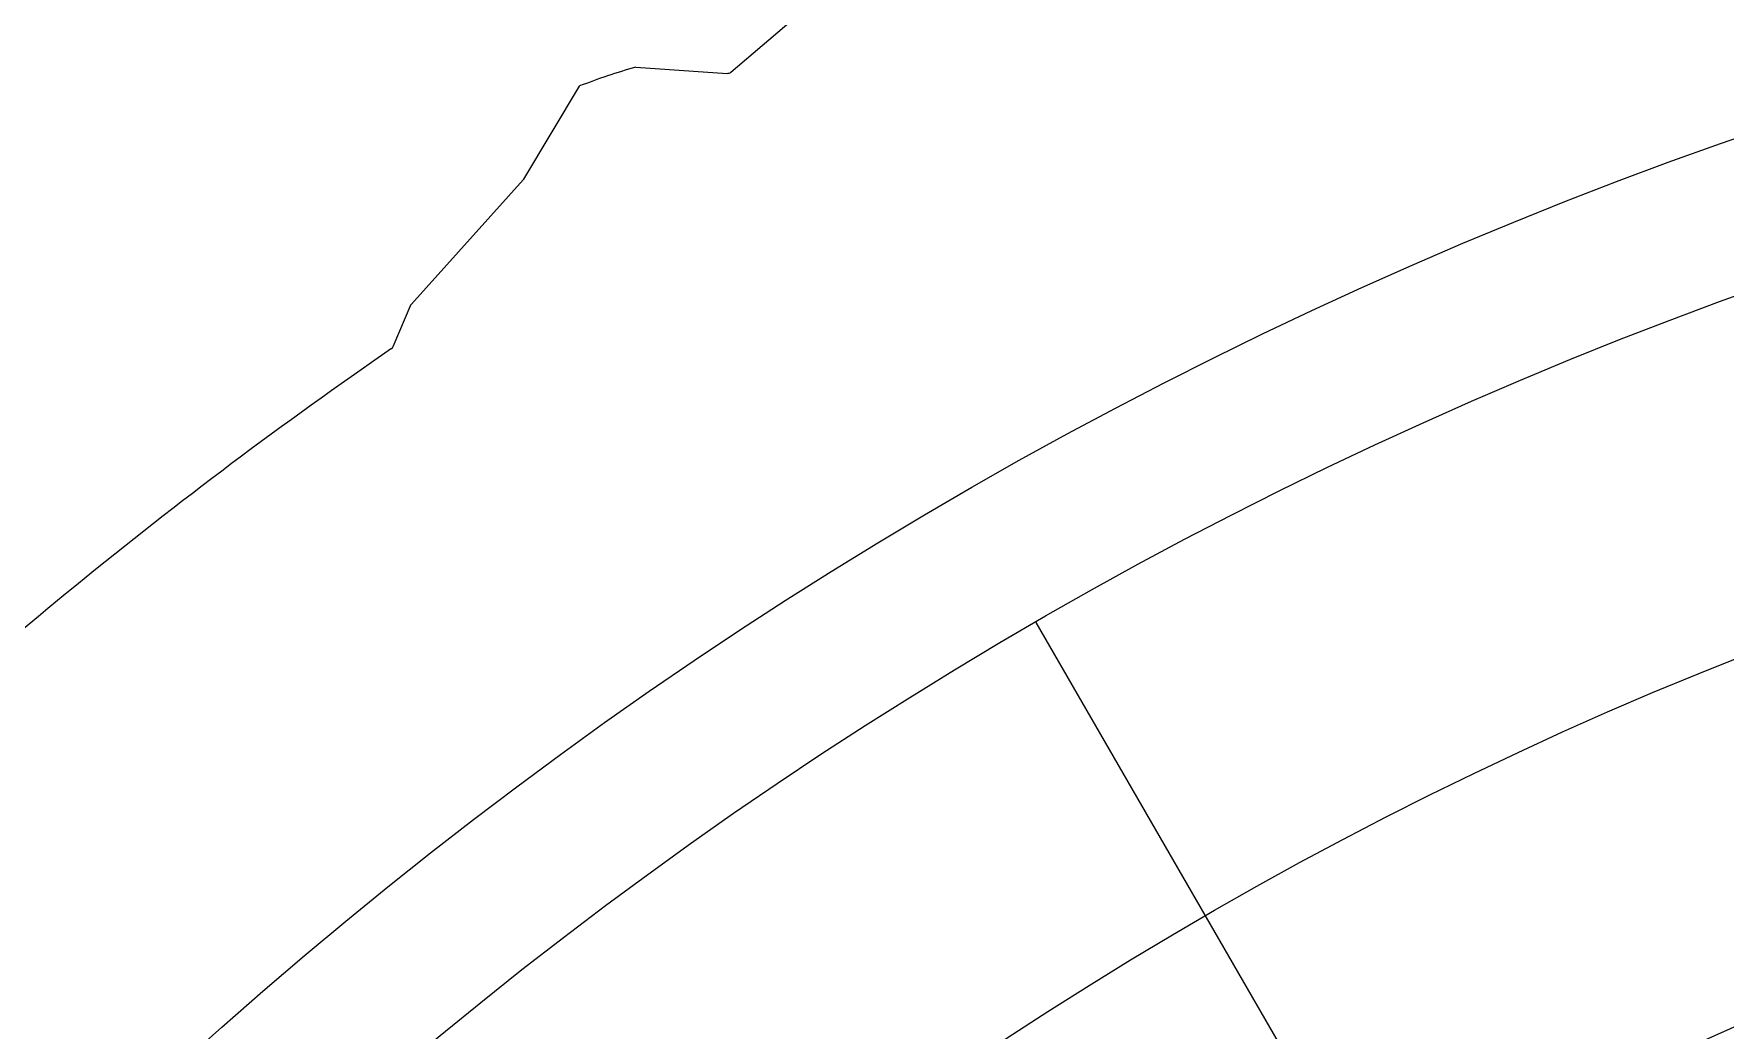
# Model space of a CAD drawing. Header units: millimetres. Extents: x -150 to 150, y -150 to 198.
# Drawn here: x -96.8 to -45.5, y 102.6 to 132.8 of the extents above; entities that cross this region are included whole.
import ezdxf

# ---------------------------------------------------------------- set-up
doc = ezdxf.new("R2010")
doc.units = ezdxf.units.MM
for name, color, linetype in [('CUT_OUTER', 1, 'Continuous'), ('ENGRAVE', 7, 'Continuous'), ('ENGRAVE_FINE', 8, 'Continuous'), ('GUIDE', 3, 'Continuous')]:
    doc.layers.add(name, color=color, linetype=linetype)

msp = doc.modelspace()

# ---------------------------------------------------------------- linework, layer by layer
at = {"layer": 'CUT_OUTER'}
for points in [[(-75.624, 131.6544), (-73.05, 133.8606)], [(-78.507, 131.8033), (-78.5034, 131.8033), (-75.7316, 131.6186)], [(-85.8656, 123.33), (-85.3156, 124.6147), (-85.3138, 124.6184), (-85.3113, 124.6216), (-81.9202, 128.3892), (-81.9111, 128.4004), (-81.9031, 128.4124), (-80.2115, 131.2317), (-80.2094, 131.2348)]]:
    msp.add_lwpolyline(points, dxfattribs=at)
for centre, radius, start, end in [((-73.7541, 114.7367), 17.716, 105.5621, 111.36919), ((-75.7216, 131.7682), 0.15, 266.18794, 310.60129), ((-3.4617, 3.3979), 145.4902, 124.520907, 133.934673), ((-86.0035, 123.389), 0.15, 307.56724, 336.82491)]:
    msp.add_arc(centre, radius, start, end, dxfattribs=at)
at = {"layer": 'ENGRAVE'}
for radius in [132.75, 112.1737]:
    msp.add_circle((0, 0), radius, dxfattribs=at)
at = {"layer": 'ENGRAVE_FINE'}
msp.add_lwpolyline([(-66.375, 114.9649), (-56.0869, 97.1453)], dxfattribs=at)
msp.add_circle((0, 0), 122.4619, dxfattribs=at)
at = {"layer": 'GUIDE'}
msp.add_circle((0, 0), 137.25, dxfattribs=at)

doc.saveas('drawing.dxf')
